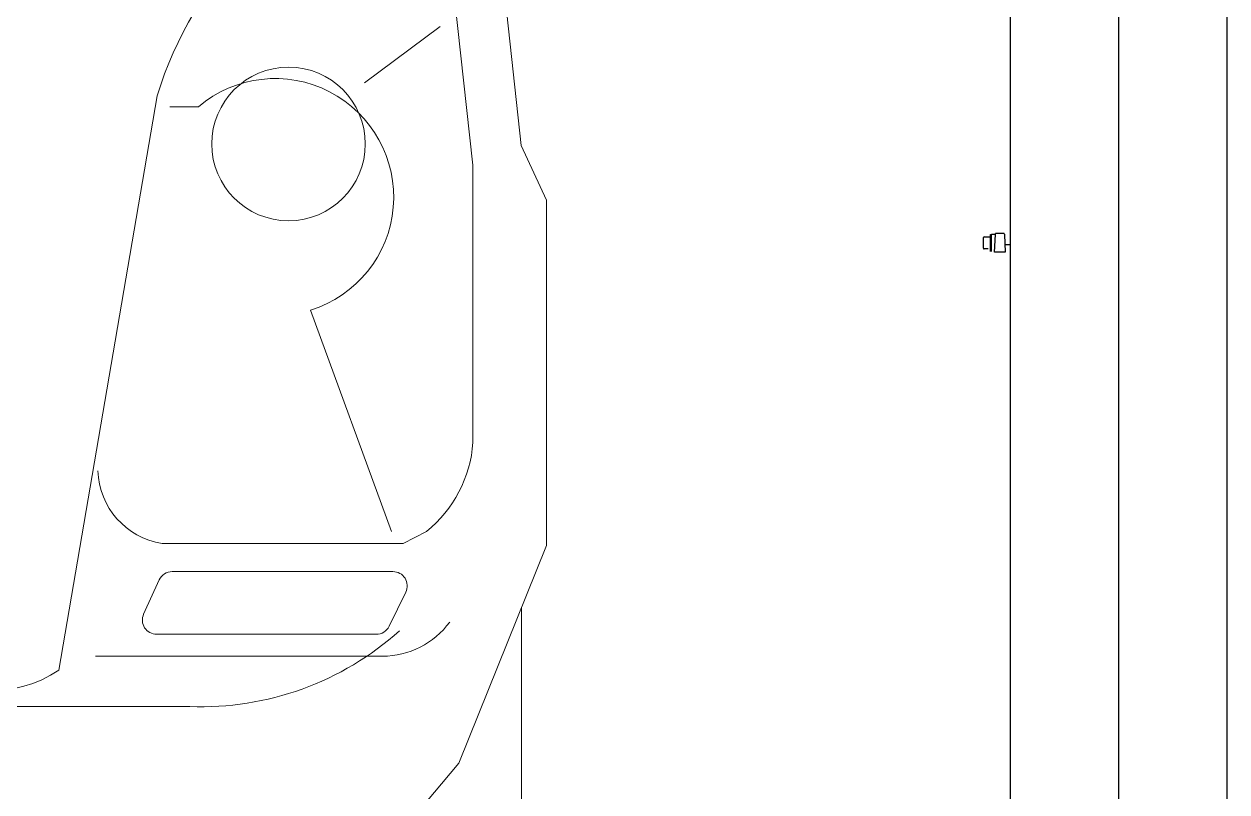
# Model space of a CAD drawing. Header units: metres. Extents: x 1161 to 1456, y 119 to 208.
# Drawn here: x 1363.889 to 1364.732, y 180.886 to 181.424 of the extents above; entities that cross this region are included whole.
import ezdxf

# ---------------------------------------------------------------- set-up
doc = ezdxf.new("R2010")
doc.units = ezdxf.units.M
doc.header["$MEASUREMENT"] = 0
doc.linetypes.add('CENTER2', pattern=[1.125, 0.75, -0.125, 0.125, -0.125])
doc.layers.add('GRID', color=8, linetype='Continuous')

# ---------------------------------------------------------------- blocks, each defined once
blk = doc.blocks.new('A$Cacbbbb14')
at = {"layer": 'GRID', "linetype": 'Continuous', "lineweight": 0}
for p, q in [((0.13709, 0.71083), (0.12325, 0.83877)), ((0.0888, 0.82895), (0.10333, 0.69718)), ((0.02724, 0.75489), (0.08034, 0.79423)), ((-0.1181, 0.7458), (-0.18691, 0.34306)), ((-0.08916, 0.73803), (-0.10912, 0.73803)), ((0.13709, 0.71083), (0.155, 0.6725)), ((0.10333, 0.69718), (0.10333, 0.50264)), ((0.155, 0.6725), (0.155, 0.43052)), ((-0.01046, 0.59538), (0.04622, 0.44031)), ((0.07082, 0.44035), (0.05452, 0.43191)), ((-0.11465, 0.43191), (0.05452, 0.43191)), ((0.155, 0.43052), (0.09355, 0.27794)), ((-0.11659, 0.40632), (-0.12755, 0.38237)), ((0.04724, 0.41215), (-0.10749, 0.41215)), ((0.05623, 0.39776), (0.04452, 0.37382)), ((0.1375, 0.07), (0.1375, 0.38707)), ((0.03554, 0.36821), (-0.11845, 0.36821)), ((0.0399, 0.3528), (-0.16125, 0.3528)), ((-0.09512, 0.31754), (-0.78, 0.31754)), ((0.09355, 0.27794), (0.06417, 0.24297))]:
    blk.add_line(p, q, dxfattribs=at)
blk.add_circle((-0.02596, 0.71196), 0.05384, dxfattribs=at)
for centre, radius, start, end in [((0.14367, 0.66422), 0.27419, 109.44639, 162.69051), ((-0.03533, 0.67469), 0.08312, 287.40683, 130.36077), ((0.01537, 0.50893), 0.08819, 308.95695, 355.91305), ((-0.1064, 0.48455), 0.05328, 181.9332, 261.10195), ((-0.10749, 0.40215), 0.01, 90, 155.40315), ((0.04724, 0.40215), 0.01, 333.93948, 90), ((-0.11845, 0.37821), 0.01, 155.40315, 270), ((0.03554, 0.37821), 0.01, 270, 333.93948), ((0.0399, 0.41108), 0.05829, 270, 323.93914), ((-0.08728, 0.52582), 0.20843, 267.84317, 311.8992), ((-0.23451, 0.41392), 0.08536, 231.6568, 303.89677)]:
    blk.add_arc(centre, radius, start, end, dxfattribs=at)

msp = doc.modelspace()

# ---------------------------------------------------------------- linework, layer by layer
at = {"linetype": 'CENTER2', "ltscale": 15}
for p, q in [((1364.65622, 182.06602), (1364.65622, 180.88963)), ((1364.65622, 180.88963), (1364.65622, 178.67642))]:
    msp.add_line(p, q, dxfattribs=at)
at = {"linetype": 'Continuous'}
for p, q in [((1364.73222, 182.06252), (1364.73222, 180.88963)), ((1364.58022, 181.50552), (1364.58022, 180.88963)), ((1364.56142, 181.26727), (1364.56142, 181.27477)), ((1364.56192, 181.27527), (1364.56642, 181.27527)), ((1364.56642, 181.26507), (1364.56642, 181.27697)), ((1364.56642, 181.27697), (1364.56722, 181.27697)), ((1364.56722, 181.26502), (1364.56722, 181.27702)), ((1364.56722, 181.27702), (1364.56998, 181.27702)), ((1364.56932, 181.2645), (1364.56996, 181.27677)), ((1364.56996, 181.27677), (1364.57, 181.2775)), ((1364.5761, 181.2775), (1364.57, 181.2775)), ((1364.5761, 181.2775), (1364.57614, 181.27677)), ((1364.57614, 181.27677), (1364.57672, 181.2645)), ((1364.56482, 181.26677), (1364.56192, 181.26677)), ((1364.56935, 181.26502), (1364.56932, 181.26502)), ((1364.57672, 181.2645), (1364.56932, 181.2645)), ((1364.57667, 181.26552), (1364.57722, 181.26552)), ((1364.57822, 181.26952), (1364.57722, 181.26952)), ((1364.58022, 181.26952), (1364.57822, 181.26952)), ((1364.58022, 180.88963), (1364.58022, 178.67992)), ((1364.73222, 180.88963), (1364.73222, 178.67992))]:
    msp.add_line(p, q, dxfattribs=at)
for centre, start, end in [((1364.56192, 181.27477), 90, 180), ((1364.56192, 181.26727), 180, 270)]:
    msp.add_arc(centre, 0.0005, start, end, dxfattribs=at)

# ---------------------------------------------------------------- block references
msp.add_blockref('A$Cacbbbb14', (1364.10022, 180.6284))

doc.saveas('drawing.dxf')
